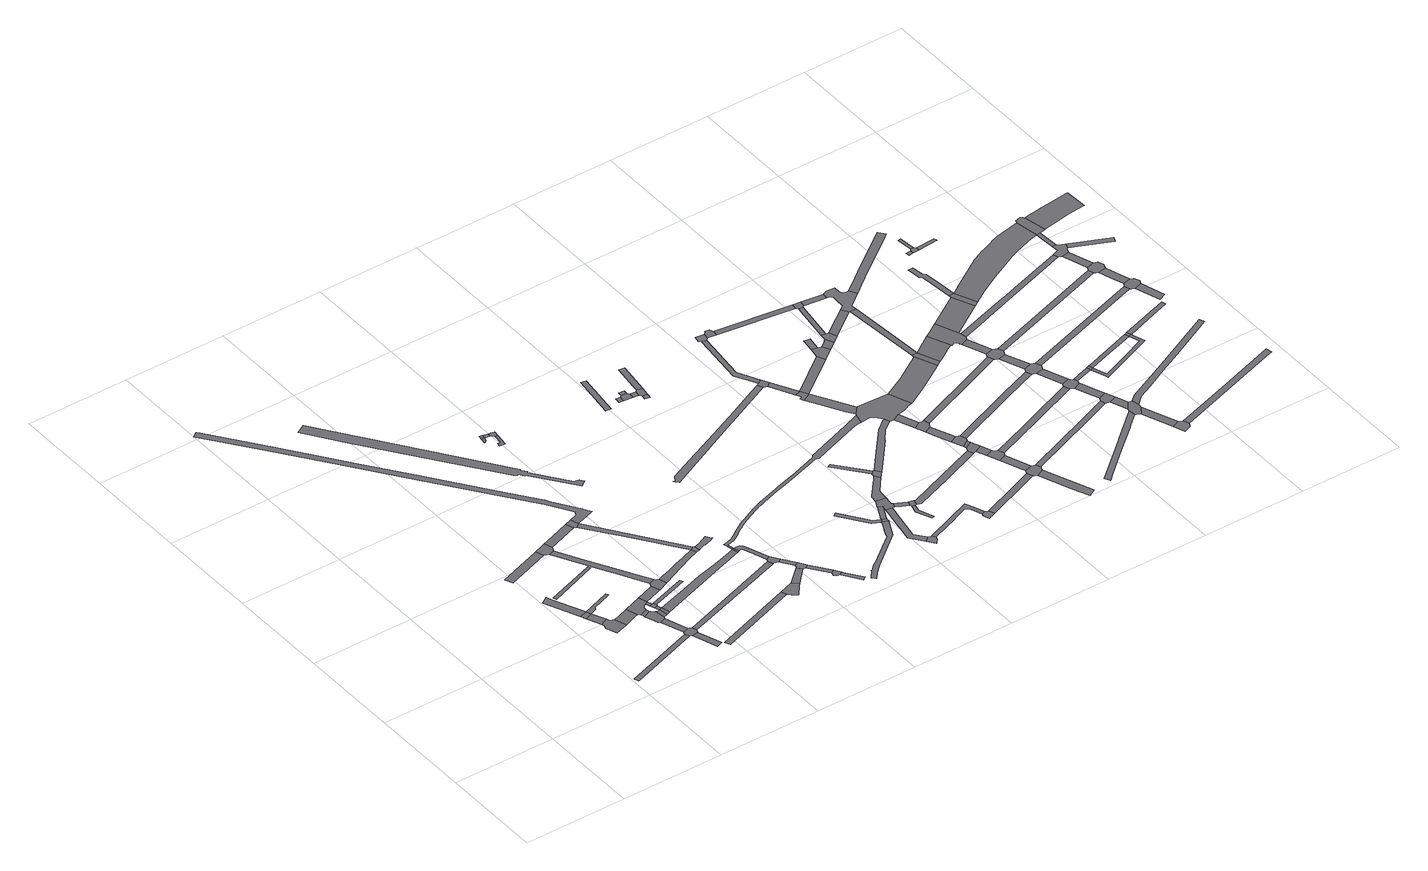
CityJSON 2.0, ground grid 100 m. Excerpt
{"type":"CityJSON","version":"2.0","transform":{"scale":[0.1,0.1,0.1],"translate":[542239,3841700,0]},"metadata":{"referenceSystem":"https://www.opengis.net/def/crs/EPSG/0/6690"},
"CityObjects":{
"road1":{"type":"Road","attributes":{"RoadStructureAttribute.sectionType":"1"},"geometry":[{"type":"MultiSurface","lod":"1","boundaries":[[[0,1,2,3,4]]]}]},
"road2":{"type":"Road","attributes":{"RoadStructureAttribute.sectionType":"1"},"geometry":[{"type":"MultiSurface","lod":"1","boundaries":[[[5,6,7,8,9,10,11]]]}]},
"road3":{"type":"Road","geometry":[{"type":"MultiSurface","lod":"1","boundaries":[[[11,10,12,13,14,15]]]}]},
"road4":{"type":"Road","attributes":{"RoadStructureAttribute.sectionType":"1"},"geometry":[{"type":"MultiSurface","lod":"1","boundaries":[[[15,14,16,17,18]]]}]},
"road5":{"type":"Road","geometry":[{"type":"MultiSurface","lod":"1","boundaries":[[[19,20,21,22,23,18,17,24,25,26,27,28,29,30,31]]]}]},
"road6":{"type":"Road","attributes":{"RoadStructureAttribute.sectionType":"1"},"geometry":[{"type":"MultiSurface","lod":"1","boundaries":[[[32,33,31,30,34,35]]]}]},
"road7":{"type":"Road","geometry":[{"type":"MultiSurface","lod":"1","boundaries":[[[36,37,38,39,11,15]]]}]},
"road8":{"type":"Road","attributes":{"RoadStructureAttribute.sectionType":"1"},"geometry":[{"type":"MultiSurface","lod":"1","boundaries":[[[40,41,42,43]]]}]},
"road9":{"type":"Road","geometry":[{"type":"MultiSurface","lod":"1","boundaries":[[[44,45,46,47]]]}]},
"road10":{"type":"Road","attributes":{"RoadStructureAttribute.sectionType":"1"},"geometry":[{"type":"MultiSurface","lod":"1","boundaries":[[[48,49,50,51,52,53,54,55,56]]]}]},
"road11":{"type":"Road","geometry":[{"type":"MultiSurface","lod":"1","boundaries":[[[57,58,59,60,61,62,56,55,63,64,65,66,67,68,69,70,71,72,73,74]]]}]},
"road12":{"type":"Road","attributes":{"RoadStructureAttribute.sectionType":"1"},"geometry":[{"type":"MultiSurface","lod":"1","boundaries":[[[70,69,75,76]]]}]},
"road13":{"type":"Road","geometry":[{"type":"MultiSurface","lod":"1","boundaries":[[[77,76,75,0,4,78,79,80,81]]]}]},
"road14":{"type":"Road","attributes":{"RoadStructureAttribute.sectionType":"1"},"geometry":[{"type":"MultiSurface","lod":"1","boundaries":[[[79,78,82,83]]]}]},
"road15":{"type":"Road","geometry":[{"type":"MultiSurface","lod":"1","boundaries":[[[84,85,32,35,86,51,50,87,88,89,90,91,92,93,94,95,96,97]]]}]},
"road16":{"type":"Road","attributes":{"RoadStructureAttribute.sectionType":"1"},"geometry":[{"type":"MultiSurface","lod":"1","boundaries":[[[98,99,100,101,74,73,102,103,104]]]}]},
"road17":{"type":"Road","attributes":{"RoadStructureAttribute.sectionType":"1"},"geometry":[{"type":"MultiSurface","lod":"1","boundaries":[[[105,106,107,97]]]}]},
"road18":{"type":"Road","geometry":[{"type":"MultiSurface","lod":"1","boundaries":[[[108,104,103,109]]]}]},
"road19":{"type":"Road","attributes":{"RoadStructureAttribute.sectionType":"1"},"geometry":[{"type":"MultiSurface","lod":"1","boundaries":[[[110,111,104,108]]]}]},
"road20":{"type":"Road","geometry":[{"type":"MultiSurface","lod":"1","boundaries":[[[107,106,111,110,112,113]]]}]},
"road21":{"type":"Road","geometry":[{"type":"MultiSurface","lod":"1","boundaries":[[[114,115,40,43,116,117,118,119,120,121]]]}]},
"road22":{"type":"Road","attributes":{"RoadStructureAttribute.sectionType":"1"},"geometry":[{"type":"MultiSurface","lod":"1","boundaries":[[[122,123,124,125,126,127,128,129,130,131,132,133,134,135,136,137,138,139,140,141,142,143,144,145,146,147,148,149]]]}]},
"road23":{"type":"Road","attributes":{"RoadStructureAttribute.sectionType":"1"},"geometry":[{"type":"MultiSurface","lod":"1","boundaries":[[[150,84,97,151,152,153,154,155]]]}]},
"road24":{"type":"Road","attributes":{"RoadStructureAttribute.sectionType":"1"},"geometry":[{"type":"MultiSurface","lod":"1","boundaries":[[[156,157,158,119,118,159,160,161,162]]]}]},
"road25":{"type":"Road","attributes":{"RoadStructureAttribute.sectionType":"1"},"geometry":[{"type":"MultiSurface","lod":"1","boundaries":[[[163,164,165,166,113,112]]]}]},
"road26":{"type":"Road","geometry":[{"type":"MultiSurface","lod":"1","boundaries":[[[167,168,162,161,169,150,155,170,171,172]]]}]},
"road27":{"type":"Road","attributes":{"RoadStructureAttribute.sectionType":"1"},"geometry":[{"type":"MultiSurface","lod":"1","boundaries":[[[173,174,114,121,175]]]}]},
"road28":{"type":"Road","attributes":{"RoadStructureAttribute.sectionType":"1"},"geometry":[{"type":"MultiSurface","lod":"1","boundaries":[[[176,177,178,179]]]}]},
"road29":{"type":"Road","geometry":[{"type":"MultiSurface","lod":"1","boundaries":[[[148,173,175,180,149]]]}]},
"road30":{"type":"Road","attributes":{"RoadStructureAttribute.sectionType":"1"},"geometry":[{"type":"MultiSurface","lod":"1","boundaries":[[[181,182,183,184,185,186,108,109,187,188,189,190,191]]]}]},
"road31":{"type":"Road","attributes":{"RoadStructureAttribute.sectionType":"1"},"geometry":[{"type":"MultiSurface","lod":"1","boundaries":[[[192,81,80,193]]]}]},
"road32":{"type":"Road","attributes":{"RoadStructureAttribute.sectionType":"1"},"geometry":[{"type":"MultiSurface","lod":"1","boundaries":[[[194,195,196,197,198,199,200,201,202,203,204,205,206,207,208,209]]]}]},
"road33":{"type":"Road","attributes":{"RoadStructureAttribute.sectionType":"1"},"geometry":[{"type":"MultiSurface","lod":"1","boundaries":[[[210,211,212,213,214,215,172,171,216,217,218,219]]]}]},
"road34":{"type":"Road","attributes":{"RoadStructureAttribute.sectionType":"1"},"geometry":[{"type":"MultiSurface","lod":"1","boundaries":[[[149,180,220,210,221]]]}]},
"road35":{"type":"Road","geometry":[{"type":"MultiSurface","lod":"1","boundaries":[[[221,210,219,222,223,224,225,226]]]}]},
"road36":{"type":"Road","geometry":[{"type":"MultiSurface","lod":"1","boundaries":[[[227,176,179,228,229,230,231]]]}]},
"road37":{"type":"Road","geometry":[{"type":"MultiSurface","lod":"1","boundaries":[[[232,233,234,235]]]}]},
"road38":{"type":"Road","geometry":[{"type":"MultiSurface","lod":"1","boundaries":[[[236,237,238,239,240,241,242,243,226,225]]]}]},
"road39":{"type":"Road","geometry":[{"type":"MultiSurface","lod":"1","boundaries":[[[244,232,235,245]]]}]},
"road40":{"type":"Road","attributes":{"RoadStructureAttribute.sectionType":"1"},"geometry":[{"type":"MultiSurface","lod":"1","boundaries":[[[245,235,246,247]]]}]},
"road41":{"type":"Road","geometry":[{"type":"MultiSurface","lod":"1","boundaries":[[[248,249,250,251,252,253]]]}]},
"road42":{"type":"Road","geometry":[{"type":"MultiSurface","lod":"1","boundaries":[[[254,181,191,255]]]}]},
"road43":{"type":"Road","geometry":[{"type":"MultiSurface","lod":"1","boundaries":[[[247,246,256,248,253,257,258]]]}]},
"road44":{"type":"Road","attributes":{"RoadStructureAttribute.sectionType":"1"},"geometry":[{"type":"MultiSurface","lod":"1","boundaries":[[[259,227,231,260]]]}]},
"road45":{"type":"Road","attributes":{"RoadStructureAttribute.sectionType":"1"},"geometry":[{"type":"MultiSurface","lod":"1","boundaries":[[[261,262,263,264,265,266,267,268,269,270,271,272,254,255,273,274,275,276,277,278,279]]]}]},
"road46":{"type":"Road","geometry":[{"type":"MultiSurface","lod":"1","boundaries":[[[279,278,192,193,280,281,282]]]}]},
"road47":{"type":"Road","attributes":{"RoadStructureAttribute.sectionType":"1"},"geometry":[{"type":"MultiSurface","lod":"1","boundaries":[[[282,281,283,284]]]}]},
"road48":{"type":"Road","geometry":[{"type":"MultiSurface","lod":"1","boundaries":[[[284,283,285,259,260,286,287]]]}]},
"road49":{"type":"Road","attributes":{"RoadStructureAttribute.sectionType":"1"},"geometry":[{"type":"MultiSurface","lod":"1","boundaries":[[[287,286,288,289]]]}]},
"road50":{"type":"Road","geometry":[{"type":"MultiSurface","lod":"1","boundaries":[[[289,288,290,291,292,293,294]]]}]},
"road51":{"type":"Road","attributes":{"RoadStructureAttribute.sectionType":"1"},"geometry":[{"type":"MultiSurface","lod":"1","boundaries":[[[295,294,293,296,297,298]]]}]},
"road52":{"type":"Road","attributes":{"RoadStructureAttribute.sectionType":"1"},"geometry":[{"type":"MultiSurface","lod":"1","boundaries":[[[299,300,301,302,303,304,305,306,307,308,309,310,311,312,313,314,315,316,317,318,319,320,321,322,323]]]}]},
"road53":{"type":"Road","attributes":{"RoadStructureAttribute.sectionType":"1"},"geometry":[{"type":"MultiSurface","lod":"1","boundaries":[[[324,325,326,327,328,329,330,331,299,332]]]}]},
"road54":{"type":"Road","attributes":{"RoadStructureAttribute.sectionType":"1"},"geometry":[{"type":"MultiSurface","lod":"1","boundaries":[[[333,334,335,336,337]]]}]},
"road55":{"type":"Road","attributes":{"RoadStructureAttribute.sectionType":"1"},"geometry":[{"type":"MultiSurface","lod":"1","boundaries":[[[338,339,340,341,342,343,344,345,346,347,348,349,350,351,352,353,354,355,356,357,358,359,360,361,362,363,364,365,366,367,368,369,370,371,372,373,181,254,374,375,376,377,378,379,380,381,382,383,384,385,386,387,388,389,390,391,392,393,394,395,396,397,398,399,400,401,402,403,404,405,406,407,408,409,410,411,412,413,414,415,416,417]]]}]},
"road56":{"type":"Road","attributes":{"RoadStructureAttribute.sectionType":"1"},"geometry":[{"type":"MultiSurface","lod":"1","boundaries":[[[418,419,420,421]]]}]},
"road57":{"type":"Road","geometry":[{"type":"MultiSurface","lod":"1","boundaries":[[[332,299,323,422,423,424]]]}]},
"road58":{"type":"Road","geometry":[{"type":"MultiSurface","lod":"1","boundaries":[[[425,426,427,428,429,430,431,432,433]]]}]},
"road59":{"type":"Road","geometry":[{"type":"MultiSurface","lod":"1","boundaries":[[[434,421,420,435,436,437]]]}]},
"road60":{"type":"Road","attributes":{"RoadStructureAttribute.sectionType":"1"},"geometry":[{"type":"MultiSurface","lod":"1","boundaries":[[[438,439,440,441,428,427,442,443,444,445,446]]]}]},
"road61":{"type":"Road","geometry":[{"type":"MultiSurface","lod":"1","boundaries":[[[447,448,434,437]]]}]},
"road62":{"type":"Road","attributes":{"RoadStructureAttribute.sectionType":"1"},"geometry":[{"type":"MultiSurface","lod":"1","boundaries":[[[449,450,451,332,424,452,453,454]]]}]},
"road63":{"type":"Road","attributes":{"RoadStructureAttribute.sectionType":"1"},"geometry":[{"type":"MultiSurface","lod":"1","boundaries":[[[455,456,457,458,459,460,461,462,463,464,465,466,467,468]]]}]},
"road64":{"type":"Road","attributes":{"RoadStructureAttribute.sectionType":"1"},"geometry":[{"type":"MultiSurface","lod":"1","boundaries":[[[436,435,469,470]]]}]},
"road65":{"type":"Road","geometry":[{"type":"MultiSurface","lod":"1","boundaries":[[[471,472,473,474]]]}]},
"road66":{"type":"Road","geometry":[{"type":"MultiSurface","lod":"1","boundaries":[[[475,470,469,471,474,476]]]}]},
"road67":{"type":"Road","geometry":[{"type":"MultiSurface","lod":"1","boundaries":[[[477,449,454,478,438,446,479,480,481,482,483]]]}]},
"road68":{"type":"Road","attributes":{"RoadStructureAttribute.sectionType":"1"},"geometry":[{"type":"MultiSurface","lod":"1","boundaries":[[[484,485,475,476,486]]]}]},
"road69":{"type":"Road","attributes":{"RoadStructureAttribute.sectionType":"1"},"geometry":[{"type":"MultiSurface","lod":"1","boundaries":[[[480,479,487,488,489]]]}]},
"road70":{"type":"Road","geometry":[{"type":"MultiSurface","lod":"1","boundaries":[[[490,491,492,493,494,495,496,497]]]}]},
"road71":{"type":"Road","attributes":{"RoadStructureAttribute.sectionType":"1"},"geometry":[{"type":"MultiSurface","lod":"1","boundaries":[[[498,499,500,501,477,483,502,503,504,505]]]}]},
"road72":{"type":"Road","geometry":[{"type":"MultiSurface","lod":"1","boundaries":[[[489,488,490,497,506,507]]]}]},
"road73":{"type":"Road","attributes":{"RoadStructureAttribute.sectionType":"1"},"geometry":[{"type":"MultiSurface","lod":"1","boundaries":[[[508,509,510,511,433,432,512,513,514,515,516,517,518,519]]]}]},
"road74":{"type":"Road","attributes":{"RoadStructureAttribute.sectionType":"1"},"geometry":[{"type":"MultiSurface","lod":"1","boundaries":[[[520,521,522,523,524,525]]]}]},
"road75":{"type":"Road","geometry":[{"type":"MultiSurface","lod":"1","boundaries":[[[525,524,498,505,526,527]]]}]},
"road76":{"type":"Road","geometry":[{"type":"MultiSurface","lod":"1","boundaries":[[[528,529,519,518,530,531,532,533,534,535,536,537]]]}]},
"road77":{"type":"Road","attributes":{"RoadStructureAttribute.sectionType":"1"},"geometry":[{"type":"MultiSurface","lod":"1","boundaries":[[[538,539,540,507,506,541,542,543,544]]]}]},
"road78":{"type":"Road","attributes":{"RoadStructureAttribute.sectionType":"1"},"geometry":[{"type":"MultiSurface","lod":"1","boundaries":[[[545,546,547,527,526,548,549,550,551]]]}]},
"road79":{"type":"Road","geometry":[{"type":"MultiSurface","lod":"1","boundaries":[[[552,553,455,468,554,555,556,557]]]}]},
"road80":{"type":"Road","attributes":{"RoadStructureAttribute.sectionType":"1"},"geometry":[{"type":"MultiSurface","lod":"1","boundaries":[[[558,557,556,559,560,561]]]}]},
"road81":{"type":"Road","attributes":{"RoadStructureAttribute.sectionType":"1"},"geometry":[{"type":"MultiSurface","lod":"1","boundaries":[[[562,563,564,565,553,552,566,567]]]}]},
"road82":{"type":"Road","attributes":{"RoadStructureAttribute.sectionType":"1"},"geometry":[{"type":"MultiSurface","lod":"1","boundaries":[[[568,569,537,536,570,571,572]]]}]},
"road83":{"type":"Road","geometry":[{"type":"MultiSurface","lod":"1","boundaries":[[[561,560,573,574,575,576]]]}]},
"road84":{"type":"Road","attributes":{"RoadStructureAttribute.sectionType":"1"},"geometry":[{"type":"MultiSurface","lod":"1","boundaries":[[[577,576,575,578,579,580,581,582]]]}]},
"road85":{"type":"Road","geometry":[{"type":"MultiSurface","lod":"1","boundaries":[[[583,584,562,567,585,586]]]}]},
"road86":{"type":"Road","geometry":[{"type":"MultiSurface","lod":"1","boundaries":[[[587,588,586,585,589,590,591]]]}]},
"road87":{"type":"Road","attributes":{"RoadStructureAttribute.sectionType":"1"},"geometry":[{"type":"MultiSurface","lod":"1","boundaries":[[[592,593,594,595]]]}]},
"road88":{"type":"Road","geometry":[{"type":"MultiSurface","lod":"1","boundaries":[[[582,581,596,597,598,338,417,599,600,545,551,593,592,601,602,603,604,605,606,607]]]}]},
"road89":{"type":"Road","attributes":{"RoadStructureAttribute.sectionType":"1"},"geometry":[{"type":"MultiSurface","lod":"1","boundaries":[[[608,561,576,609,610]]]}]},
"road90":{"type":"Road","geometry":[{"type":"MultiSurface","lod":"1","boundaries":[[[611,612,595,594,613,614,615,616,617]]]}]},
"road91":{"type":"Road","attributes":{"RoadStructureAttribute.sectionType":"1"},"geometry":[{"type":"MultiSurface","lod":"1","boundaries":[[[618,614,613,619,620,621,622]]]}]},
"road92":{"type":"Road","geometry":[{"type":"MultiSurface","lod":"1","boundaries":[[[623,624,538,544,625,626]]]}]},
"road93":{"type":"Road","attributes":{"RoadStructureAttribute.sectionType":"1"},"geometry":[{"type":"MultiSurface","lod":"1","boundaries":[[[627,628,624,623]]]}]},
"road94":{"type":"Road","geometry":[{"type":"MultiSurface","lod":"1","boundaries":[[[629,622,621,628,627,630,631,632,633]]]}]},
"road95":{"type":"Road","attributes":{"RoadStructureAttribute.sectionType":"1"},"geometry":[{"type":"MultiSurface","lod":"1","boundaries":[[[626,625,634,635]]]}]},
"road96":{"type":"Road","geometry":[{"type":"MultiSurface","lod":"1","boundaries":[[[636,637,635,634,638,639,640,641,642]]]}]},
"road97":{"type":"Road","attributes":{"RoadStructureAttribute.sectionType":"1"},"geometry":[{"type":"MultiSurface","lod":"1","boundaries":[[[639,638,643,644,645]]]}]},
"road98":{"type":"Road","geometry":[{"type":"MultiSurface","lod":"1","boundaries":[[[646,645,644,647,568,572,648,649,650,651,652,653,654]]]}]},
"road99":{"type":"Road","attributes":{"RoadStructureAttribute.sectionType":"1"},"geometry":[{"type":"MultiSurface","lod":"1","boundaries":[[[650,649,655,656,657,658]]]}]},
"road100":{"type":"Road","geometry":[{"type":"MultiSurface","lod":"1","boundaries":[[[659,608,610,660,661,662,663]]]}]},
"road101":{"type":"Road","attributes":{"RoadStructureAttribute.sectionType":"1"},"geometry":[{"type":"MultiSurface","lod":"1","boundaries":[[[590,589,664,665]]]}]},
"road102":{"type":"Road","geometry":[{"type":"MultiSurface","lod":"1","boundaries":[[[666,667,659,663]]]}]},
"road103":{"type":"Road","geometry":[{"type":"MultiSurface","lod":"1","boundaries":[[[668,669,670,671,672,662,661,673]]]}]},
"road104":{"type":"Road","attributes":{"RoadStructureAttribute.sectionType":"1"},"geometry":[{"type":"MultiSurface","lod":"1","boundaries":[[[674,675,607,606,676,677,678,679]]]}]},
"road105":{"type":"Road","attributes":{"RoadStructureAttribute.sectionType":"1"},"geometry":[{"type":"MultiSurface","lod":"1","boundaries":[[[680,668,673,681,682,683]]]}]},
"road106":{"type":"Road","attributes":{"RoadStructureAttribute.sectionType":"1"},"geometry":[{"type":"MultiSurface","lod":"1","boundaries":[[[684,685,617,616,686,687,688]]]}]},
"road107":{"type":"Road","attributes":{"RoadStructureAttribute.sectionType":"1"},"geometry":[{"type":"MultiSurface","lod":"1","boundaries":[[[689,680,683,690]]]}]},
"road108":{"type":"Road","attributes":{"RoadStructureAttribute.sectionType":"1"},"geometry":[{"type":"MultiSurface","lod":"1","boundaries":[[[691,692,633,632,693,694]]]}]},
"road109":{"type":"Road","attributes":{"RoadStructureAttribute.sectionType":"1"},"geometry":[{"type":"MultiSurface","lod":"1","boundaries":[[[695,696,697,642,641,698,699,700]]]}]},
"road110":{"type":"Road","attributes":{"RoadStructureAttribute.sectionType":"1"},"geometry":[{"type":"MultiSurface","lod":"1","boundaries":[[[701,702,703,704,654,653,705,706,707]]]}]},
"road111":{"type":"Road","geometry":[{"type":"MultiSurface","lod":"1","boundaries":[[[665,664,689,690,708,709,710]]]}]},
"road112":{"type":"Road","attributes":{"RoadStructureAttribute.sectionType":"1"},"geometry":[{"type":"MultiSurface","lod":"1","boundaries":[[[711,712,682,681,713]]]}]},
"road113":{"type":"Road","geometry":[{"type":"MultiSurface","lod":"1","boundaries":[[[714,715,716,674,679,717,718]]]}]},
"road114":{"type":"Road","attributes":{"RoadStructureAttribute.sectionType":"1"},"geometry":[{"type":"MultiSurface","lod":"1","boundaries":[[[719,720,721,722,723,724,725,726,727,728,729]]]}]},
"road115":{"type":"Road","attributes":{"RoadStructureAttribute.sectionType":"1"},"geometry":[{"type":"MultiSurface","lod":"1","boundaries":[[[710,709,730,731]]]}]},
"road116":{"type":"Road","attributes":{"RoadStructureAttribute.sectionType":"1"},"geometry":[{"type":"MultiSurface","lod":"1","boundaries":[[[732,733,734,735,736,715,714]]]}]},
"road117":{"type":"Road","attributes":{"RoadStructureAttribute.sectionType":"1"},"geometry":[{"type":"MultiSurface","lod":"1","boundaries":[[[737,714,718,738,739,740,741]]]}]},
"road118":{"type":"Road","geometry":[{"type":"MultiSurface","lod":"1","boundaries":[[[742,743,731,730,744,745,746,747,748,749,711,713,750,734,733,751,752,753,754,755,756,757,758,759,760,761,762,763,764,765,766,767,768,769,770,771,772]]]}]},
"road119":{"type":"Road","geometry":[{"type":"MultiSurface","lod":"1","boundaries":[[[773,774,737,741,775,776,777,778,779,780,781,782,783,784,785,786]]]}]},
"road120":{"type":"Road","attributes":{"RoadStructureAttribute.sectionType":"1"},"geometry":[{"type":"MultiSurface","lod":"1","boundaries":[[[781,780,787,788]]]}]},
"road121":{"type":"Road","geometry":[{"type":"MultiSurface","lod":"1","boundaries":[[[789,790,788,787,791,792,684,688,793,794,795,796,797,798,799,800]]]}]},
"road122":{"type":"Road","attributes":{"RoadStructureAttribute.sectionType":"1"},"geometry":[{"type":"MultiSurface","lod":"1","boundaries":[[[796,795,801,802]]]}]},
"road123":{"type":"Road","geometry":[{"type":"MultiSurface","lod":"1","boundaries":[[[803,804,802,801,805,691,694,806,807,808,809,810,811,812]]]}]},
"road124":{"type":"Road","attributes":{"RoadStructureAttribute.sectionType":"1"},"geometry":[{"type":"MultiSurface","lod":"1","boundaries":[[[808,807,813,814]]]}]},
"road125":{"type":"Road","geometry":[{"type":"MultiSurface","lod":"1","boundaries":[[[815,814,813,816,817,695,700,818,819,820,821,822,823,824,825]]]}]},
"road126":{"type":"Road","attributes":{"RoadStructureAttribute.sectionType":"1"},"geometry":[{"type":"MultiSurface","lod":"1","boundaries":[[[826,822,821,827,828,829]]]}]},
"road127":{"type":"Road","geometry":[{"type":"MultiSurface","lod":"1","boundaries":[[[829,828,830,701,707,831,832,833]]]}]},
"road128":{"type":"Road","attributes":{"RoadStructureAttribute.sectionType":"1"},"geometry":[{"type":"MultiSurface","lod":"1","boundaries":[[[834,833,832,835,836,837]]]}]},
"road129":{"type":"Road","geometry":[{"type":"MultiSurface","lod":"1","boundaries":[[[838,837,836,839,719,729,840,841,842,843,844]]]}]},
"road130":{"type":"Road","attributes":{"RoadStructureAttribute.sectionType":"1"},"geometry":[{"type":"MultiSurface","lod":"1","boundaries":[[[842,841,845,846]]]}]},
"road131":{"type":"Road","geometry":[{"type":"MultiSurface","lod":"1","boundaries":[[[846,845,847,848,849,850,851]]]}]},
"road132":{"type":"Road","attributes":{"RoadStructureAttribute.sectionType":"1"},"geometry":[{"type":"MultiSurface","lod":"1","boundaries":[[[852,853,854,825,824,855,856]]]}]},
"road133":{"type":"Road","attributes":{"RoadStructureAttribute.sectionType":"1"},"geometry":[{"type":"MultiSurface","lod":"1","boundaries":[[[857,858,773,786,859]]]}]},
"road134":{"type":"Road","geometry":[{"type":"MultiSurface","lod":"1","boundaries":[[[860,852,856,861]]]}]},
"road135":{"type":"Road","attributes":{"RoadStructureAttribute.sectionType":"1"},"geometry":[{"type":"MultiSurface","lod":"1","boundaries":[[[862,863,864,865,866,867,756,755,868,869,870,871,872,873]]]}]},
"road136":{"type":"Road","geometry":[{"type":"MultiSurface","lod":"1","boundaries":[[[874,875,876,857,859,877]]]}]},
"road137":{"type":"Road","attributes":{"RoadStructureAttribute.sectionType":"1"},"geometry":[{"type":"MultiSurface","lod":"1","boundaries":[[[878,879,880,881,882,883,884,885,886,875,874]]]}]},
"road138":{"type":"Road","attributes":{"RoadStructureAttribute.sectionType":"1"},"geometry":[{"type":"MultiSurface","lod":"1","boundaries":[[[887,888,889,890,891,892,893,894,895,896,897,898,899,900,901,902,903,904,861,856]]]}]},
"road139":{"type":"Road","attributes":{"RoadStructureAttribute.sectionType":"1"},"geometry":[{"type":"MultiSurface","lod":"1","boundaries":[[[905,906,907,908,860,861,909,910,911,912,913,914,898]]]}]},
"road140":{"type":"Road","geometry":[{"type":"MultiSurface","lod":"1","boundaries":[[[915,916,917,918,919]]]}]},
"road141":{"type":"Road","attributes":{"RoadStructureAttribute.sectionType":"1"},"geometry":[{"type":"MultiSurface","lod":"1","boundaries":[[[920,921,922,923,924,925,784,783,926,927,928]]]}]},
"road142":{"type":"Road","attributes":{"RoadStructureAttribute.sectionType":"1"},"geometry":[{"type":"MultiSurface","lod":"1","boundaries":[[[929,930,931,915,919,932,933,934,935,936]]]}]},
"road143":{"type":"Road","attributes":{"RoadStructureAttribute.sectionType":"1"},"geometry":[{"type":"MultiSurface","lod":"1","boundaries":[[[937,800,799,938]]]}]},
"road144":{"type":"Road","attributes":{"RoadStructureAttribute.sectionType":"1"},"geometry":[{"type":"MultiSurface","lod":"1","boundaries":[[[939,940,929,936]]]}]},
"road145":{"type":"Road","attributes":{"RoadStructureAttribute.sectionType":"1"},"geometry":[{"type":"MultiSurface","lod":"1","boundaries":[[[941,812,811,942]]]}]},
"road146":{"type":"Road","attributes":{"RoadStructureAttribute.sectionType":"1"},"geometry":[{"type":"MultiSurface","lod":"1","boundaries":[[[943,944,945,844,843,946,947,948,949,950,951]]]}]},
"road147":{"type":"Road","attributes":{"RoadStructureAttribute.sectionType":"1"},"geometry":[{"type":"MultiSurface","lod":"1","boundaries":[[[952,953,851,850,954,955,956]]]}]},
"road148":{"type":"Road","attributes":{"RoadStructureAttribute.sectionType":"1"},"geometry":[{"type":"MultiSurface","lod":"1","boundaries":[[[957,958,959,960,933,932]]]}]},
"road149":{"type":"Road","geometry":[{"type":"MultiSurface","lod":"1","boundaries":[[[961,962,905,898,897]]]}]},
"road150":{"type":"Road","attributes":{"RoadStructureAttribute.sectionType":"1"},"geometry":[{"type":"MultiSurface","lod":"1","boundaries":[[[963,964,965,966,967,968,969,970,971,972,973,974,975,976,977,978,874,877,979,980,981,982,983,984,985,986,987,988,989]]]}]},
"road151":{"type":"Road","attributes":{"RoadStructureAttribute.sectionType":"1"},"geometry":[{"type":"MultiSurface","lod":"1","boundaries":[[[990,961,897,991,992,993]]]}]},
"road152":{"type":"Road","attributes":{"RoadStructureAttribute.sectionType":"1"},"geometry":[{"type":"MultiSurface","lod":"1","boundaries":[[[994,995,996,997,998,999,1000]]]}]},
"road153":{"type":"Road","geometry":[{"type":"MultiSurface","lod":"1","boundaries":[[[1000,999,1001,1002,937,938,1003,1004,1005,1006,1007]]]}]},
"road154":{"type":"Road","attributes":{"RoadStructureAttribute.sectionType":"1"},"geometry":[{"type":"MultiSurface","lod":"1","boundaries":[[[1005,1004,1008,1009,1010]]]}]},
"road155":{"type":"Road","geometry":[{"type":"MultiSurface","lod":"1","boundaries":[[[1011,1012,1013,1014,1015,920,928,995,994,1016,1017,1018]]]}]},
"road156":{"type":"Road","geometry":[{"type":"MultiSurface","lod":"1","boundaries":[[[1010,1009,1019,941,942,1020,1021,1022,1023,1024]]]}]},
"road157":{"type":"Road","attributes":{"RoadStructureAttribute.sectionType":"1"},"geometry":[{"type":"MultiSurface","lod":"1","boundaries":[[[1022,1021,1025,1026]]]}]},
"road158":{"type":"Road","attributes":{"RoadStructureAttribute.sectionType":"1"},"geometry":[{"type":"MultiSurface","lod":"1","boundaries":[[[1027,1028,1029,989,1030,1031,1032,1033,1014,1013]]]}]},
"road159":{"type":"Road","geometry":[{"type":"MultiSurface","lod":"1","boundaries":[[[1034,1035,1036,1037,1038,1039,963,989,1029,1040,1041]]]}]},
"road160":{"type":"Road","attributes":{"RoadStructureAttribute.sectionType":"1"},"geometry":[{"type":"MultiSurface","lod":"1","boundaries":[[[1018,1017,1042,1043,1044,1045,1046]]]}]},
"road161":{"type":"Road","attributes":{"RoadStructureAttribute.sectionType":"1"},"geometry":[{"type":"MultiSurface","lod":"1","boundaries":[[[1047,1048,1049,1050,1051,1052,1053,1041,1040,1054,1055,1056,1057,1058,1059,1060]]]}]}
},
"vertices":[
[1720,487,0],[1027,251,0],[1042,206,0],[1055,210,0],[1742,444,0],
[1224,1252,0],[1104,1527,0],[1087,1567,0],[1019,1523,0],[1023,1514,0],[1162,1194,0],[1241,1213,0],
[1174,1167,0],[1176,1162,0],[1186,1139,0],[1259,1171,0],
[1229,1039,0],[1244,1004,0],[1316,1040,0],
[1367,990,0],[1361,992,0],[1352,996,0],[1332,1004,0],[1324,1022,0],[1248,995,0],[1249,993,0],[1255,979,0],[1246,956,0],[1240,942,0],[1279,833,0],[1408,878,0],[1369,989,0],
[1531,1046,0],[1521,1042,0],[1540,925,0],[1560,930,0],
[1324,1194,0],[1330,1215,0],[1524,1287,0],[1514,1314,0],
[1380,2115,0],[950,1962,0],[981,1885,0],[1407,2039,0],
[1610,1695,0],[1129,1528,0],[1142,1498,0],[1620,1673,0],
[1662,919,0],[1660,929,0],[1658,939,0],[1588,913,0],[1593,898,0],[1595,890,0],[1596,887,0],[1597,877,0],[1666,912,0],
[1700,880,0],[1696,883,0],[1687,888,0],[1680,895,0],[1671,903,0],[1667,910,0],[1597,874,0],[1597,872,0],[1597,869,0],[1595,867,0],[1637,747,0],[1655,738,0],[1658,736,0],[1713,758,0],[1712,760,0],[1713,761,0],[1721,775,0],[1705,878,0],
[1734,519,0],[1790,537,0],
[1804,530,0],[1764,437,0],[1823,445,0],[1837,473,0],[1824,520,0],
[1846,195,0],[1903,215,0],
[1706,1109,0],[1635,1083,0],[1580,925,0],[1658,943,0],[1657,948,0],[1658,957,0],[1660,967,0],[1661,972,0],[1664,977,0],[1670,986,0],[1676,995,0],[1684,1001,0],[1698,1010,0],[1727,1024,0],
[1741,872,0],[1733,872,0],[1725,871,0],[1716,872,0],[1723,775,0],[1765,790,0],[1746,874,0],
[1700,1010,0],[1714,969,0],[1745,979,0],
[1778,884,0],[1798,801,0],
[1763,932,0],[1730,921,0],
[1772,947,0],[1757,977,0],
[1500,2158,0],[1460,2143,0],[1447,2025,0],[1450,2019,0],[1450,2018,0],[1508,2040,0],[1513,2051,0],[1527,2081,0],
[1907,2218,0],[2066,2274,0],[2080,2279,0],[2058,2313,0],[2032,2354,0],[1874,2598,0],[1853,2633,0],[1823,2676,0],[1580,3004,0],[1215,3501,0],[880,3962,0],[764,4121,0],[464,4531,0],[73,5056,0],[55,5081,0],[6,5046,0],[391,4530,0],[765,4019,0],[1090,3570,0],[1532,2969,0],[1802,2603,0],[1815,2584,0],[1961,2354,0],[1956,2343,0],[1952,2336,0],[1943,2316,0],[1867,2289,0],[1893,2213,0],
[1880,1172,0],[1729,1025,0],[1739,1031,0],[1779,1045,0],[1894,1086,0],[1912,1093,0],
[1885,1349,0],[1777,1547,0],[1658,1761,0],[1700,1558,0],[1741,1486,0],[1892,1210,0],[1949,1234,0],
[2069,1047,0],[2131,1068,0],[2118,1098,0],[1969,1046,0],
[1975,1218,0],[1952,1227,0],[1889,1200,0],[2010,1134,0],[2012,1135,0],[1989,1211,0],
[1797,2264,0],[1543,2173,0],[1824,2188,0],
[2704,471,0],[1928,203,0],[1952,152,0],[2722,420,0],
[1850,2182,0],
[2717,1172,0],[2591,1134,0],[2462,1098,0],[2286,1050,0],[2128,998,0],[2118,995,0],[2143,919,0],[2532,1052,0],[2618,1079,0],[2705,1108,0],[2730,1117,0],
[2860,870,0],[2877,819,0],
[976,4240,0],[1842,3055,0],[1867,3032,0],[1880,3040,0],[1915,2991,0],[1923,2997,0],[2215,2601,0],[2272,2643,0],[2246,2685,0],[2195,2695,0],[1956,3021,0],[1964,3027,0],[1928,3075,0],[1932,3090,0],[827,4630,0],[740,4580,0],
[2440,1373,0],[2436,1372,0],[2325,1332,0],[2219,1294,0],[2128,1260,0],[2046,1231,0],[2116,1182,0],[2232,1231,0],[2359,1283,0],[2457,1322,0],
[2083,1867,0],[2474,1397,0],
[2472,1328,0],[2478,1327,0],[2495,1332,0],[2494,1334,0],[2482,1385,0],
[2846,520,0],[2753,386,0],[2797,352,0],[2874,450,0],[2895,473,0],
[1916,3603,0],[1904,3550,0],[1932,3563,0],[1941,3603,0],
[2564,1362,0],[2570,1356,0],[2644,1382,0],[2670,1391,0],[2678,1394,0],[2658,1421,0],[2639,1447,0],[2542,1401,0],
[1922,3646,0],[1948,3641,0],
[1994,3596,0],[2000,3631,0],
[2029,3569,0],[2015,3476,0],[1992,3481,0],[1983,3443,0],[2035,3434,0],[2053,3565,0],
[2734,1176,0],[2749,1124,0],
[2016,3584,0],[2061,3621,0],[2026,3626,0],
[2997,659,0],[3034,618,0],
[2856,1055,0],[2853,1062,0],[2853,1064,0],[2825,1137,0],[2820,1148,0],[2814,1158,0],[2810,1167,0],[2790,1180,0],[2777,1182,0],[2764,1182,0],[2756,1181,0],[2745,1179,0],[2784,1136,0],[2785,1132,0],[2814,1055,0],[2815,1052,0],[2816,1048,0],[2868,898,0],[2905,916,0],
[2888,823,0],[2929,811,0],[2962,834,0],
[3011,689,0],[3046,713,0],
[3009,670,0],[3062,614,0],[3098,639,0],
[3195,431,0],[3228,454,0],
[3192,401,0],[3190,397,0],[3218,369,0],[3238,372,0],[3270,394,0],
[3277,383,0],[3245,361,0],[3358,199,0],[3390,222,0],
[3937,735,0],[3914,687,0],[3881,616,0],[3874,603,0],[3861,570,0],[3859,561,0],[3857,552,0],[3846,543,0],[3580,333,0],[3556,321,0],[3543,314,0],[3487,256,0],[3482,262,0],[3481,260,0],[3420,179,0],[3457,151,0],[3501,208,0],[3565,269,0],[3582,282,0],[3869,513,0],[3871,514,0],[3884,525,0],[3893,532,0],[3907,545,0],[3993,716,0],
[3891,800,0],[3886,803,0],[3701,1064,0],[3686,1053,0],[3668,1040,0],[3856,776,0],[3859,771,0],[3928,739,0],[3955,771,0],
[3032,3732,0],[2974,3303,0],[2999,3300,0],[3024,3297,0],[3081,3725,0],
[4616,2019,0],[4465,1966,0],[4314,1911,0],[4222,1877,0],[4003,1801,0],[3991,1780,0],[3990,1778,0],[3758,1701,0],[3519,1628,0],[3506,1624,0],[3491,1619,0],[3281,1551,0],[3233,1533,0],[3230,1532,0],[3192,1517,0],[3183,1513,0],[3140,1494,0],[3127,1487,0],[3076,1463,0],[3034,1442,0],[2999,1425,0],[2970,1411,0],[2965,1408,0],[2955,1402,0],[2942,1393,0],[2912,1373,0],[2876,1349,0],[2865,1341,0],[2837,1320,0],[2832,1317,0],[2810,1305,0],[2787,1293,0],[2759,1283,0],[2737,1277,0],[2702,1272,0],[2707,1241,0],[2722,1243,0],[2734,1247,0],[2751,1251,0],[2761,1254,0],[2766,1254,0],[2782,1259,0],[2794,1263,0],[2816,1273,0],[2840,1288,0],[2849,1294,0],[2881,1316,0],[2883,1317,0],[2920,1344,0],[2945,1360,0],[2961,1371,0],[2977,1381,0],[2985,1386,0],[3010,1400,0],[3045,1416,0],[3109,1447,0],[3145,1465,0],[3157,1471,0],[3198,1489,0],[3204,1492,0],[3239,1506,0],[3246,1509,0],[3251,1511,0],[3276,1519,0],[3292,1524,0],[3389,1555,0],[3516,1595,0],[3529,1599,0],[3593,1619,0],[3848,1699,0],[3952,1733,0],[3999,1748,0],[4000,1747,0],[4024,1735,0],[4204,1800,0],[4334,1846,0],[4486,1900,0],[4523,1911,0],[4549,1916,0],[4591,1920,0],
[3137,3384,0],[3131,3330,0],[3170,3324,0],[3175,3378,0],
[3997,722,0],[3986,729,0],[3996,751,0],
[4155,339,0],[4154,338,0],[4124,348,0],[4083,305,0],[4133,235,0],[4175,280,0],[4179,292,0],[4184,308,0],[4162,341,0],
[3197,3394,0],[3263,3311,0],[3268,3366,0],[3252,3385,0],
[4058,847,0],[4044,766,0],[4042,754,0],[3986,437,0],[4047,451,0],[4101,743,0],[4103,755,0],[4117,831,0],[4118,836,0],
[3257,3427,0],[3204,3433,0],
[4028,924,0],[4024,916,0],[3959,781,0],[4001,761,0],[4066,896,0],[4068,900,0],
[4189,2833,0],[4098,2790,0],[3830,2664,0],[3427,2483,0],[3143,2353,0],[2914,2250,0],[2880,2203,0],[2866,2201,0],[2862,2200,0],[2871,2190,0],[2895,2160,0],[3597,2495,0],[3853,2613,0],[4214,2781,0],
[3316,3304,0],[3324,3359,0],
[3333,3283,0],[3327,3239,0],[3379,3229,0],[3385,3273,0],
[3344,3375,0],[3397,3364,0],
[4059,989,0],[4067,896,0],[4143,835,0],[4156,884,0],[4149,887,0],[4153,925,0],[4159,978,0],
[3386,3684,0],[3354,3442,0],[3440,3676,0],
[4195,812,0],[4258,783,0],[4276,828,0],
[4266,763,0],[4247,691,0],[4245,684,0],[4306,532,0],[4333,543,0],[4277,686,0],[4279,693,0],[4294,751,0],
[4249,1275,0],[4223,1243,0],[4075,1067,0],[4068,1058,0],[4169,1065,0],[4170,1068,0],[4171,1087,0],[4288,1227,0],
[4311,759,0],[4323,812,0],
[4665,462,0],[4654,488,0],[4638,528,0],[4443,451,0],[4454,413,0],[4458,414,0],[4597,468,0],[4627,454,0],[4629,449,0],[4630,448,0],[4676,333,0],[4711,348,0],
[4050,1619,0],[4033,1608,0],[4015,1597,0],[4017,1595,0],[4251,1307,0],[4283,1333,0],
[4336,1284,0],[4297,1332,0],
[4724,341,0],[4712,347,0],[4676,331,0],[4674,324,0],[4667,304,0],[4690,247,0],[4722,260,0],[4725,261,0],[4764,276,0],[4741,333,0],
[5083,1088,0],[5053,1077,0],[4342,806,0],[4352,740,0],[4495,795,0],[4699,870,0],[5099,1029,0],
[4769,1846,0],[4649,1749,0],[4459,1526,0],[4609,1607,0],[4606,1609,0],[4691,1713,0],[4791,1792,0],
[4259,2878,0],[4215,2845,0],[4232,2777,0],[4236,2776,0],[4252,2772,0],[4296,2806,0],
[4419,2571,0],[4370,2545,0],[4372,2541,0],[4425,2558,0],
[4165,3578,0],[4105,3057,0],[4118,3031,0],[4201,2872,0],[4155,3077,0],[4210,3571,0],
[5295,552,0],[5099,474,0],[5207,451,0],[5265,474,0],[5318,495,0],
[4398,2490,0],[4369,2475,0],[4388,2441,0],[4468,2487,0],
[4485,2457,0],[4455,2324,0],[4577,2110,0],[4616,2056,0],[4624,2039,0],[4686,2110,0],
[4155,3659,0],[4147,3603,0],[4233,3592,0],[4241,3647,0],
[4267,3678,0],[4265,3663,0],[4319,3580,0],[4324,3636,0],[4310,3669,0],
[4906,1825,0],[4834,1785,0],[4909,1595,0],[4978,1635,0],
[4625,2034,0],[4624,2029,0],[4622,2025,0],[4681,1927,0],[4729,1903,0],[4970,1838,0],[5027,1860,0],[5026,1865,0],[5055,1874,0],[5057,1870,0],[5081,1879,0],[5000,2094,0],
[4821,2853,0],[4694,2657,0],[4858,2780,0],
[5006,1626,0],[4992,1630,0],[4948,1497,0],[5017,1537,0],[5032,1561,0],[5042,1575,0],[5026,1634,0],
[5016,1536,0],[4973,1435,0],[4981,1412,0],[5041,1265,0],[5110,1306,0],
[5166,1165,0],[5098,1125,0],[5131,1041,0],[5200,1078,0],
[5154,1195,0],[5086,1154,0],
[5137,1294,0],[5154,1196,0],[5165,1219,0],[5170,1232,0],[5149,1289,0],
[5170,944,0],[5243,973,0],
[5285,943,0],[5249,959,0],[5217,823,0],[5292,853,0],[5307,885,0],[5308,885,0],[5287,942,0],
[5290,640,0],[5311,588,0],[5387,614,0],
[5413,603,0],[5300,562,0],[5328,490,0],[5355,478,0],[5426,514,0],[5437,540,0],[5443,552,0],[5443,554,0],[5423,598,0],
[5474,175,0],[5502,103,0],[5543,0,0],[5615,42,0],
[4837,2957,0],[4945,2845,0],[4968,2863,0],[4932,2935,0],[4895,2944,0],
[5061,3480,0],[5068,3536,0],
[4915,3075,0],[4856,3084,0],
[5010,2996,0],[4997,2988,0],[5001,2982,0],[4993,2977,0],[4992,2979,0],[5048,2923,0],
[5470,2368,0],[5202,2202,0],[5098,1886,0],[5265,1977,0],[5426,2076,0],[5561,2163,0],
[5020,3062,0],[5123,2979,0],[5085,3051,0],[5062,3055,0],
[5963,2009,0],[5784,1937,0],[5785,1873,0],[5838,1894,0],[5984,1952,0],
[5077,3457,0],[5120,3451,0],
[6100,1659,0],[5788,1540,0],[5789,1476,0],[6121,1604,0],
[6234,1314,0],[5792,1138,0],[5647,1083,0],[5793,1074,0],[5819,1085,0],[6257,1259,0],
[6368,973,0],[6084,861,0],[5796,746,0],[5424,599,0],[5796,692,0],[6102,813,0],[6382,926,0],
[5121,3464,0],[5137,3469,0],[5145,3525,0],
[5349,3242,0],[5142,3093,0],[5393,3182,0],
[5522,2401,0],[5468,2395,0],[5469,2382,0],[5581,2177,0],[5611,2195,0],
[6481,727,0],[6181,467,0],[6178,465,0],[5802,136,0],[5776,114,0],[5803,63,0],[5869,123,0],[6111,334,0],[6356,546,0],[6381,567,0],[6487,660,0],
[5352,3441,0],[5359,3496,0],
[5513,2521,0],[5461,3177,0],[5405,3174,0],[5405,3172,0],[5461,2485,0],
[5717,2529,0],[5664,2229,0],[5755,2286,0],[5780,2303,0],[5809,2322,0],
[5409,3518,0],[5393,3511,0],[5384,3437,0],[5389,3432,0],[5403,3417,0],[5399,3354,0],[5394,3275,0],[5370,3257,0],[5396,3180,0],[5457,3233,0],[5488,3256,0],[5539,3296,0],[5584,3330,0],[5596,3339,0],[5559,3410,0],[5557,3409,0],[5553,3408,0],[5543,3407,0],[5534,3407,0],[5526,3408,0],[5519,3411,0],[5512,3413,0],[5507,3415,0],[5505,3416,0],[5500,3420,0],[5496,3424,0],[5493,3429,0],[5490,3436,0],[5487,3444,0],[5485,3455,0],[5488,3511,0],
[5872,2628,0],[5778,2568,0],[5817,2311,0],[5818,2309,0],[5840,2323,0],[5873,2304,0],[5879,2289,0],[5886,2270,0],[5961,2300,0],[5974,2325,0],[5977,2331,0],[5964,2390,0],[5960,2402,0],[5957,2412,0],
[5974,2049,0],[6053,2070,0],
[6092,2048,0],[6080,2055,0],[5966,2018,0],[5964,2010,0],[5986,1952,0],[5993,1948,0],[6020,1934,0],[6099,1953,0],[6110,1979,0],[6114,1989,0],[6116,1993,0],[6095,2048,0],
[6115,1695,0],[6190,1723,0],
[6228,1704,0],[6217,1710,0],[6104,1669,0],[6131,1599,0],[6157,1589,0],[6235,1609,0],[6246,1635,0],[6251,1645,0],[6253,1650,0],[6231,1705,0],
[6252,1347,0],[6327,1377,0],
[6338,1350,0],[6240,1325,0],[6234,1316,0],[6258,1259,0],[6268,1255,0],[6288,1245,0],[6295,1242,0],[6367,1276,0],[6365,1281,0],[6375,1305,0],[6362,1343,0],
[6441,1091,0],[6355,1090,0],[6385,1012,0],[6460,1042,0],
[6376,993,0],[6410,920,0],[6424,918,0],[6498,947,0],
[6539,843,0],[6456,837,0],[6487,756,0],[6544,832,0],
[6570,822,0],[6485,748,0],[6499,654,0],[6535,635,0],[6590,716,0],[6598,752,0],[6581,818,0],
[6651,342,0],[6724,370,0],
[6695,231,0],[6769,260,0],[6781,285,0],[6786,297,0],[6765,355,0],
[6537,1402,0],[6435,1367,0],[6432,1367,0],[6445,1329,0],[6550,1364,0],
[6194,2836,0],[5967,2689,0],[6287,2626,0],
[6567,1412,0],[6579,1375,0],
[6213,3904,0],[6157,3863,0],[6136,3847,0],[5768,3572,0],[5704,3522,0],[5629,3465,0],[5734,3445,0],[5752,3459,0],[5769,3472,0],[6149,3756,0],[6184,3783,0],[6260,3841,0],
[6241,2866,0],[6191,2861,0],[6193,2848,0],[6334,2657,0],
[6226,3016,0],[6207,3207,0],[6183,3229,0],[6171,3346,0],[6146,3344,0],[6121,3342,0],[6135,3206,0],[6159,3183,0],[6179,2983,0],
[6586,1260,0],[6608,1198,0],[6609,1195,0],[6612,1196,0],[6787,1267,0],[6921,1321,0],[7144,1412,0],[7146,1413,0],[7146,1414,0],[7112,1516,0],[7103,1545,0],[7073,1536,0],[7084,1503,0],[7109,1432,0],[6893,1344,0],[6802,1306,0],[6628,1235,0],[6615,1274,0],
[7059,1578,0],[6880,1517,0],[6707,1459,0],[6632,1434,0],[6642,1395,0],[6645,1396,0],[6756,1433,0],[6862,1468,0],[6978,1506,0],[7073,1537,0],
[6288,3536,0],[6241,3531,0],[6242,3514,0],[6244,3498,0],[6290,3502,0],
[7213,2796,0],[6796,2658,0],[6796,2660,0],[6535,2575,0],[6533,2577,0],[6150,2451,0],[6169,2394,0],[6351,2455,0],[7229,2746,0],
[6305,3559,0],[6301,3553,0],[6290,3539,0],[6352,3506,0],[6350,3542,0],[6348,3544,0],[6341,3551,0],[6335,3557,0],
[7327,2454,0],[7342,2398,0],
[6319,3716,0],[6289,3712,0],
[7440,2102,0],[7456,2047,0],
[7676,1375,0],[7115,1097,0],[6638,868,0],[6677,824,0],[6810,889,0],[7031,997,0],[7244,1099,0],[7251,1102,0],[7699,1324,0],
[7893,727,0],[7345,544,0],[7364,489,0],[7832,644,0],[7906,668,0],
[6548,3521,0],[6551,3521,0],[6547,3539,0],[6543,3556,0],
[7088,1588,0],[7073,1582,0],
[7221,3320,0],[7046,3285,0],[6995,3275,0],[6962,3262,0],[6931,3250,0],[6883,3231,0],[6794,3195,0],[6774,3188,0],[6710,3159,0],[6668,3140,0],[6661,3136,0],[6645,3126,0],[6608,3102,0],[6346,2934,0],[6255,2875,0],[6252,2873,0],[6460,2738,0],[6648,2838,0],[6731,2882,0],[6886,2960,0],[6934,2981,0],[6992,3006,0],[7022,3017,0],[7050,3027,0],[7070,3035,0],[7159,3064,0],[7261,3091,0],
[7568,1749,0],[7107,1546,0],[7405,1648,0],[7576,1707,0],
[7339,2748,0],[7262,2732,0],[7264,2732,0],[7274,2699,0],[7285,2667,0],[7343,2493,0],[7419,2511,0],
[7343,2491,0],[7333,2468,0],[7356,2392,0],[7379,2381,0],[7457,2398,0],[7475,2442,0],[7457,2498,0],
[7418,2262,0],[7458,2139,0],[7536,2160,0],
[7326,2878,0],[7319,2884,0],[7316,2890,0],[7274,2888,0],[7278,2818,0],[7352,2792,0],[7367,2796,0],[7383,2852,0],
[7447,2116,0],[7472,2040,0],[7496,2029,0],[7573,2051,0],[7588,2090,0],[7568,2145,0],
[7576,1785,0],[7649,1818,0],
[7304,3062,0],[7301,3092,0],[7301,3095,0],[7262,3087,0],[7262,3085,0],[7263,3074,0],[7264,3059,0],
[7306,3349,0],[7299,3355,0],[7290,3363,0],[7235,3350,0],[7236,3342,0],[7231,3334,0],[7360,3109,0],[7320,3338,0],
[7443,2764,0],[7735,2634,0],[7744,2653,0],[7744,2654,0],[7758,2687,0],
[7804,3397,0],[7801,3397,0],[7753,3392,0],[7578,3374,0],[7514,3365,0],[7425,3353,0],[7397,3349,0],[7370,3112,0],[7442,3126,0],[7487,3134,0],[7523,3141,0],[7626,3158,0],[7745,3174,0],[7818,3181,0]
]}
